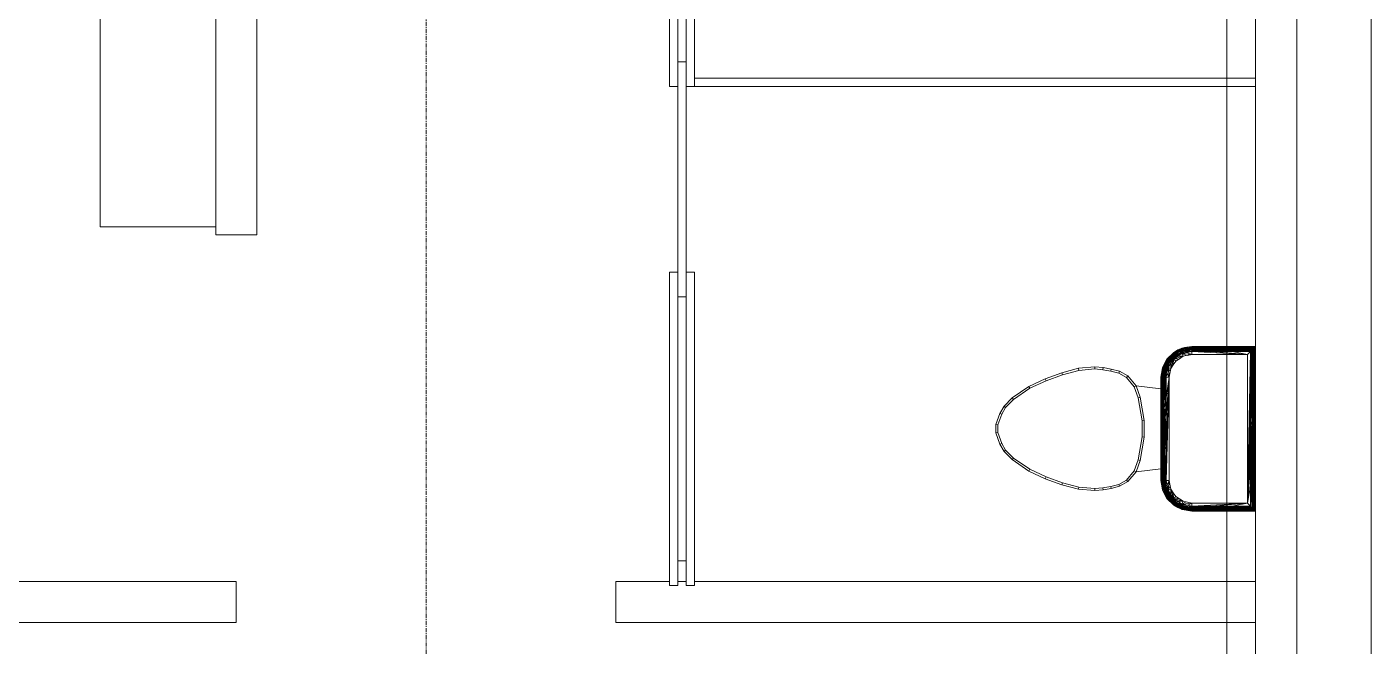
# Model space of a CAD drawing. Header units: inches. Extents: x 21753 to 28474, y -23238 to -20311.
# Drawn here: x 25353.5 to 25516.4, y -22699.1 to -22624.1 of the extents above; entities that cross this region are included whole.
import ezdxf

# ---------------------------------------------------------------- set-up
doc = ezdxf.new("R2010")
doc.units = ezdxf.units.IN
doc.header["$MEASUREMENT"] = 0
doc.linetypes.add('Grid Line 1_2_', pattern=[0.875, 0.5, -0.125, 0.125, -0.125])
for name, color, linetype, lineweight in [('A-DOOR', 31, 'Continuous', 9), ('A-GENM', 13, 'Continuous', 9), ('A-WALL', 113, 'Continuous', 9), ('G-ANNO-SYMB', 111, 'Continuous', 9), ('I-FURN', 30, 'Continuous', 9), ('S-GRID', 1, 'Continuous', 9)]:
    doc.layers.add(name, color=color, linetype=linetype, lineweight=lineweight)

# ---------------------------------------------------------------- blocks, each defined once
blk = doc.blocks.new('Furniture 3-Fur_Floor Plan0')
at = {"layer": 'I-FURN', "color": 7}
for p, q in [((25376.39, -22530.72), (25362.39, -22530.72)), ((25362.39, -22530.72), (25362.39, -22648.33)), ((25362.39, -22648.33), (25376.39, -22648.33))]:
    blk.add_line(p, q, dxfattribs=at)
blk = doc.blocks.new('Toilet-Domestic_Floor Plan4')
at = {"layer": 'A-GENM'}
for p, q in [((20.74, 17.44), (21.56, 18.26)), ((20.82, 17.37), (21.56, 18.26)), ((21.62, 18.17), (20.82, 17.37)), ((20.99, 17.43), (21.54, 18)), ((21.22, 17.78), (21.75, 18.22)), ((21.22, 17.78), (21.62, 18.17)), ((21.22, 17.78), (21.54, 18)), ((21.42, 17.97), (21.27, 17.81)), ((22.07, 18.32), (21.3, 17.69)), ((21.3, 17.69), (22.05, 18.21)), ((21.54, 18), (21.3, 17.69)), ((21.41, 17.57), (21.88, 17.97)), ((21.42, 17.97), (21.73, 18.2)), ((21.57, 18.02), (21.42, 17.97)), ((21.48, 17.75), (22.06, 18.21)), ((21.48, 17.75), (21.88, 17.97)), ((22.16, 18.43), (21.54, 18)), ((22.07, 18.32), (21.54, 18)), ((21.75, 18.22), (21.54, 18)), ((22.6, 18.79), (21.56, 18.26)), ((21.56, 18.26), (22.07, 18.56)), ((21.62, 18.17), (21.56, 18.26)), ((21.58, 18.12), (21.7, 18.21)), ((22.6, 18.79), (21.62, 18.17)), ((22.63, 18.69), (21.62, 18.17)), ((22.33, 18.55), (21.62, 18.17)), ((21.72, 18.21), (21.62, 18.17)), ((21.72, 17.73), (22.32, 18.13)), ((21.72, 17.73), (21.88, 17.97)), ((21.75, 18.22), (22.33, 18.55)), ((21.75, 18.22), (22.16, 18.43)), ((22.78, 18.43), (21.88, 17.97)), ((21.88, 17.97), (22.11, 18.26)), ((21.88, 17.97), (22.32, 18.13)), ((22.05, 17.79), (22.32, 18.13)), ((22.05, 17.79), (22.56, 18.13)), ((22.6, 18.79), (22.07, 18.56)), ((22.89, 18.65), (22.07, 18.32)), ((22.16, 18.43), (22.07, 18.32)), ((22.07, 18.32), (22.11, 18.26)), ((22.89, 18.65), (22.11, 18.26)), ((23.02, 18.59), (22.11, 18.26)), ((22.78, 18.43), (22.11, 18.26)), ((22.16, 18.43), (22.92, 18.72)), ((22.89, 18.65), (22.16, 18.43)), ((22.16, 18.43), (22.33, 18.55)), ((22.78, 18.43), (22.32, 18.13)), ((22.32, 18.13), (23.01, 18.38)), ((22.32, 18.13), (22.56, 18.13)), ((22.95, 18.76), (22.33, 18.55)), ((22.92, 18.72), (22.33, 18.55)), ((22.63, 18.69), (22.33, 18.55)), ((22.8, 18.71), (22.44, 18.59)), ((22.56, 18.13), (23.01, 18.38)), ((23.15, 18.25), (22.56, 18.13)), ((22.7, 17.79), (22.56, 18.13)), ((23.75, 18), (22.56, 18.13)), ((23.08, 17.87), (22.56, 18.13)), ((22.6, 18.79), (23.75, 18.98)), ((23.75, 18.96), (22.6, 18.79)), ((22.6, 18.79), (22.87, 18.84)), ((23.26, 18.79), (22.6, 18.79)), ((22.63, 18.69), (22.6, 18.79)), ((23.26, 18.79), (22.63, 18.69)), ((22.95, 18.76), (22.63, 18.69)), ((23.75, 18.6), (22.78, 18.43)), ((23.02, 18.59), (22.78, 18.43)), ((23.75, 18.5), (22.78, 18.43)), ((22.78, 18.43), (23.01, 18.38)), ((23.75, 18.96), (22.87, 18.84)), ((23.75, 18.78), (22.89, 18.65)), ((22.89, 18.65), (22.92, 18.72)), ((22.89, 18.65), (23.75, 18.69)), ((22.89, 18.65), (23.02, 18.59)), ((23.75, 18.82), (22.92, 18.72)), ((23.75, 18.78), (22.92, 18.72)), ((22.92, 18.72), (22.95, 18.76)), ((23.75, 18.82), (22.95, 18.76)), ((22.95, 18.76), (23.26, 18.79)), ((23.18, 18.74), (23, 18.75)), ((23.75, 18.5), (23.01, 18.38)), ((23.75, 18.45), (23.01, 18.38)), ((23.15, 18.25), (23.01, 18.38)), ((23.75, 18.37), (23.01, 18.38)), ((23.75, 18.69), (23.02, 18.59)), ((23.75, 18.6), (23.02, 18.59)), ((23.75, 18), (23.08, 17.87)), ((23.08, 17.87), (23.75, 18)), ((23.15, 18.25), (23.75, 18.37)), ((23.15, 18.25), (23.75, 18)), ((23.17, 18.77), (23.75, 18.83)), ((23.22, 17.89), (23.75, 18)), ((23.26, 18.79), (23.75, 18.98)), ((23.75, 18.86), (23.26, 18.79)), ((23.75, 18.84), (23.26, 18.79)), ((23.75, 18.82), (23.26, 18.79)), ((25.48, 18.98), (23.75, 18.98)), ((25.48, 18.98), (23.75, 18.86)), ((23.75, 18.86), (23.75, 18.98)), ((23.75, 18.84), (26.47, 18.86)), ((23.75, 18.84), (23.75, 18.86)), ((26.47, 18.86), (23.75, 18.86)), ((23.75, 18.82), (23.75, 18.84)), ((23.75, 18.84), (27.76, 18.83)), ((23.75, 18.78), (27.76, 18.83)), ((23.75, 18.82), (27.76, 18.83)), ((23.75, 18.78), (23.75, 18.82)), ((27.43, 18.7), (23.75, 18.78)), ((23.75, 18.78), (28.27, 18.78)), ((23.75, 18.78), (23.75, 18.69)), ((27.43, 18.7), (23.75, 18.6)), ((27.43, 18.7), (23.75, 18.69)), ((23.75, 18.6), (23.75, 18.69)), ((23.75, 18.6), (27.8, 18.61)), ((23.75, 18.5), (23.75, 18.6)), ((23.75, 18.6), (27.35, 18.49)), ((23.75, 18.45), (23.75, 18.5)), ((23.75, 18.5), (27.35, 18.49)), ((23.75, 18.45), (27.35, 18.49)), ((26.2, 18.37), (23.75, 18.45)), ((23.75, 18.37), (23.75, 18.45)), ((26.2, 18.37), (23.75, 18.37)), ((23.75, 18.37), (23.75, 18)), ((23.75, 18.37), (30.5, 18)), ((23.75, 18), (30.5, 18)), ((30.5, 18), (23.75, 18)), ((25.48, 18.98), (27.61, 18.98)), ((25.48, 18.98), (26.47, 18.86)), ((26.2, 18.37), (27.35, 18.49)), ((28.65, 18.37), (26.2, 18.37)), ((26.2, 18.37), (30.5, 18)), ((26.47, 18.86), (27.61, 18.98)), ((27.76, 18.83), (26.47, 18.86)), ((28.92, 18.86), (26.47, 18.86)), ((27.35, 18.49), (27.8, 18.61)), ((31.1, 18.6), (27.35, 18.49)), ((28.65, 18.37), (27.35, 18.49)), ((30.95, 18.45), (27.35, 18.49)), ((27.35, 18.49), (30.98, 18.49)), ((27.43, 18.7), (28.27, 18.78)), ((31.2, 18.69), (27.43, 18.7)), ((27.43, 18.7), (27.8, 18.61)), ((29.75, 18.98), (27.61, 18.98)), ((28.92, 18.86), (27.61, 18.98)), ((27.76, 18.83), (28.92, 18.86)), ((31.32, 18.82), (27.76, 18.83)), ((27.76, 18.83), (31.28, 18.78)), ((27.76, 18.83), (28.27, 18.78)), ((31.2, 18.69), (27.8, 18.61)), ((31.1, 18.6), (27.8, 18.61)), ((31.2, 18.69), (28.27, 18.78)), ((31.28, 18.78), (28.27, 18.78)), ((28.65, 18.37), (30.95, 18.45)), ((28.65, 18.37), (30.5, 18)), ((28.65, 18.37), (30.87, 18.37)), ((29.75, 18.98), (28.92, 18.86)), ((31.32, 18.82), (28.92, 18.86)), ((31.37, 18.86), (28.92, 18.86)), ((28.92, 18.86), (31.34, 18.84)), ((29.75, 18.98), (31.48, 18.98)), ((31.37, 18.86), (29.75, 18.98)), ((30.5, 0), (30.87, 18.37)), ((30.5, 18), (30.87, 18.37)), ((30.5, 0), (30.5, 18)), ((30.5, 18), (30.5, 0)), ((30.95, 18.45), (30.87, 18.37)), ((30.95, 15.73), (30.87, 18.37)), ((30.87, 13.9), (30.87, 18.37)), ((30.95, 18.45), (30.98, 18.49)), ((30.95, 15.73), (30.98, 18.49)), ((30.95, 18.45), (30.95, 15.73)), ((31.1, 18.6), (30.98, 18.49)), ((31.05, 16.11), (30.98, 18.49)), ((31.1, 18.6), (31.05, 16.11)), ((31.2, 18.69), (31.1, 18.6)), ((31.1, 18.6), (31.15, 15.56)), ((31.13, 18.84), (31.33, 18.83)), ((31.2, 18.69), (31.15, 15.56)), ((31.2, 18.69), (31.28, 18.78)), ((31.2, 18.69), (31.23, 14.35)), ((31.28, 18.78), (31.23, 14.35)), ((31.32, 18.82), (31.28, 18.78)), ((31.28, 18.78), (31.29, 14.13)), ((31.28, 18.78), (31.34, 15.19)), ((31.32, 18.82), (31.34, 18.84)), ((31.32, 18.82), (31.34, 15.19)), ((31.37, 18.86), (31.34, 18.84)), ((31.37, 16.42), (31.34, 18.84)), ((31.34, 15.19), (31.34, 18.84)), ((31.37, 18.86), (31.48, 18.98)), ((31.37, 18.86), (31.37, 16.42)), ((31.37, 18.86), (31.48, 17.25)), ((10.01, 16.33), (8, 15.79)), ((10.01, 16.33), (12, 16.5)), ((10.05, 16.08), (10.01, 16.33)), ((12, 16.25), (12, 16.5)), ((13, 16.41), (12, 16.5)), ((12.96, 16.16), (13, 16.41)), ((13, 16.41), (14, 16.24)), ((20.02, 15.25), (20.21, 16.4)), ((20.21, 16.4), (20.04, 15.25)), ((20.21, 16.4), (20.16, 16.13)), ((20.74, 17.44), (20.21, 16.4)), ((20.44, 16.93), (20.21, 16.4)), ((20.21, 15.74), (20.21, 16.4)), ((20.31, 16.37), (20.21, 16.4)), ((20.21, 15.74), (20.31, 16.37)), ((20.24, 16.05), (20.45, 16.67)), ((20.24, 16.05), (20.31, 16.37)), ((20.28, 16.08), (20.58, 16.84)), ((20.28, 16.08), (20.45, 16.67)), ((20.41, 16.56), (20.28, 16.19)), ((20.31, 16.37), (20.74, 17.44)), ((20.31, 16.37), (20.82, 17.37)), ((20.31, 16.37), (20.45, 16.67)), ((20.72, 16.93), (20.36, 16.11)), ((20.36, 16.11), (20.58, 16.84)), ((20.72, 16.93), (20.41, 15.98)), ((20.41, 15.98), (20.64, 16.62)), ((20.74, 17.44), (20.44, 16.93)), ((20.45, 16.67), (20.82, 17.37)), ((20.45, 16.67), (20.77, 17.25)), ((20.45, 16.67), (20.58, 16.84)), ((20.99, 17.43), (20.58, 16.84)), ((20.77, 17.25), (20.58, 16.84)), ((20.58, 16.24), (21.05, 17.09)), ((20.72, 16.93), (20.58, 16.84)), ((20.58, 16.24), (20.64, 16.62)), ((20.99, 17.21), (20.64, 16.62)), ((20.64, 16.62), (21.05, 17.09)), ((20.72, 16.93), (20.64, 16.62)), ((20.67, 16.18), (21.05, 17.09)), ((20.87, 16.44), (20.67, 16.18)), ((20.72, 16.93), (21.3, 17.69)), ((20.99, 17.43), (20.72, 16.93)), ((20.99, 17.21), (20.72, 16.93)), ((20.87, 16.44), (20.73, 15.74)), ((20.82, 17.37), (20.74, 17.44)), ((20.75, 17.22), (20.92, 17.46)), ((21.22, 17.78), (20.77, 17.25)), ((20.99, 17.43), (20.77, 17.25)), ((20.77, 17.25), (20.82, 17.37)), ((20.78, 17.29), (20.88, 17.42)), ((21.22, 17.78), (20.82, 17.37)), ((20.87, 16.44), (21.05, 17.09)), ((20.87, 16.44), (21.21, 16.95)), ((21, 15.25), (20.87, 16.44)), ((20.87, 16.44), (21.21, 16.3)), ((20.87, 16.44), (21.13, 15.92)), ((21.19, 17.73), (20.92, 17.46)), ((21.05, 17.53), (20.92, 17.46)), ((21.22, 17.78), (20.99, 17.43)), ((20.99, 17.21), (21.48, 17.75)), ((20.99, 17.21), (21.3, 17.69)), ((20.99, 17.43), (21.3, 17.69)), ((20.99, 17.21), (21.41, 17.57)), ((20.99, 17.21), (21.05, 17.09)), ((21.72, 17.73), (21.05, 17.09)), ((21.41, 17.57), (21.05, 17.09)), ((21.54, 17.45), (21.05, 17.09)), ((21.21, 16.95), (21.05, 17.09)), ((21.21, 16.3), (21.13, 15.92)), ((21.13, 15.92), (21.21, 16.3)), ((21.13, 15.92), (21.21, 16.3)), ((21.21, 16.3), (21.54, 17.45)), ((21.54, 17.45), (21.21, 16.95)), ((21.21, 16.3), (21.21, 16.95)), ((21.21, 16.3), (21.51, 16.75)), ((21.21, 16.3), (21.51, 16.75)), ((21.3, 17.69), (21.48, 17.75)), ((21.48, 17.75), (21.41, 17.57)), ((21.41, 17.57), (21.72, 17.73)), ((21.54, 17.45), (21.51, 16.75)), ((21.81, 17.19), (21.51, 16.75)), ((21.81, 17.19), (21.51, 16.75)), ((21.54, 17.45), (22.7, 17.79)), ((21.54, 17.45), (22.05, 17.79)), ((21.54, 17.45), (21.72, 17.73)), ((21.54, 17.45), (22.25, 17.49)), ((21.81, 17.19), (21.54, 17.45)), ((22.05, 17.79), (21.72, 17.73)), ((21.81, 17.19), (22.25, 17.49)), ((21.81, 17.19), (22.25, 17.49)), ((22.7, 17.79), (22.05, 17.79)), ((22.25, 17.49), (22.7, 17.79)), ((22.7, 17.79), (22.25, 17.49)), ((22.7, 17.79), (23.08, 17.87)), ((22.7, 17.79), (23.08, 17.87)), ((23.08, 17.87), (22.7, 17.79)), ((31.37, 16.42), (31.34, 15.19)), ((31.37, 16.42), (31.48, 17.24)), ((31.37, 16.42), (31.37, 13.96)), ((31.37, 16.42), (31.48, 15.52)), ((6, 15.06), (4, 14.13)), ((4.12, 13.91), (6.1, 14.83)), ((8, 15.79), (6, 15.06)), ((6.1, 14.83), (6, 15.06)), ((8.08, 15.55), (6.1, 14.83)), ((8, 15.79), (8.08, 15.55)), ((10.05, 16.08), (8.08, 15.55)), ((12, 16.25), (10.05, 16.08)), ((12.96, 16.16), (12, 16.25)), ((13.95, 15.99), (12.96, 16.16)), ((13.95, 15.99), (14, 16.24)), ((14.9, 15.73), (13.95, 15.99)), ((14, 16.24), (15, 15.97)), ((15, 15.97), (14.9, 15.73)), ((15.84, 15.21), (14.9, 15.73)), ((15, 15.97), (16, 15.4)), ((16, 15.4), (15.84, 15.21)), ((16.78, 14.08), (15.84, 15.21)), ((17, 14.21), (16, 15.4)), ((20.21, 15.74), (20.02, 15.25)), ((20.02, 15.25), (20.02, 13.52)), ((20.02, 15.25), (20.14, 15.25)), ((20.14, 15.25), (20.02, 13.52)), ((20.16, 16.13), (20.04, 15.25)), ((20.21, 15.74), (20.14, 15.25)), ((20.17, 15.25), (20.14, 15.25)), ((20.17, 15.25), (20.14, 11.45)), ((20.14, 15.25), (20.14, 11.45)), ((20.22, 15.79), (20.17, 15.25)), ((20.21, 15.74), (20.17, 15.25)), ((20.18, 15.25), (20.17, 15.25)), ((20.17, 15.25), (20.18, 11.18)), ((20.28, 16.08), (20.18, 15.25)), ((20.18, 15.25), (20.24, 16.05)), ((20.21, 15.74), (20.18, 15.25)), ((20.21, 15.25), (20.18, 15.25)), ((20.21, 15.25), (20.18, 11.18)), ((20.18, 15.25), (20.18, 11.18)), ((20.21, 15.25), (20.36, 16.11)), ((20.21, 15.25), (20.28, 16.08)), ((20.21, 15.74), (20.24, 16.05)), ((20.21, 15.25), (20.31, 15.25)), ((20.21, 15.25), (20.25, 12.02)), ((20.28, 16.08), (20.24, 16.05)), ((20.31, 15.25), (20.25, 12.02)), ((20.26, 15.85), (20.26, 16.01)), ((20.28, 16.08), (20.36, 16.11)), ((20.31, 15.25), (20.36, 16.11)), ((20.31, 15.25), (20.41, 15.98)), ((20.31, 15.25), (20.4, 15.25)), ((20.31, 15.25), (20.34, 12.13)), ((20.4, 15.25), (20.34, 12.13)), ((20.41, 15.98), (20.36, 16.11)), ((20.58, 16.24), (20.4, 15.25)), ((20.41, 15.98), (20.4, 15.25)), ((20.4, 15.25), (20.5, 11.58)), ((20.4, 15.25), (20.5, 15.25)), ((20.41, 15.98), (20.58, 16.24)), ((20.58, 16.24), (20.5, 15.25)), ((20.67, 16.18), (20.5, 15.25)), ((20.73, 15.74), (20.5, 15.25)), ((20.5, 15.25), (20.58, 15.34)), ((20.55, 15.25), (20.5, 11.58)), ((20.55, 15.25), (20.5, 15.25)), ((20.5, 11.58), (20.5, 15.25)), ((20.55, 15.25), (20.73, 15.74)), ((20.63, 15.25), (20.55, 15.25)), ((20.55, 15.25), (20.63, 12.8)), ((20.58, 16.24), (20.67, 16.18)), ((20.63, 15.25), (20.73, 15.74)), ((20.63, 10.35), (21, 15.25)), ((21, 15.25), (20.63, 15.25)), ((21, 15.25), (20.63, 6.55)), ((21, 15.25), (20.63, 12.8)), ((21, 15.25), (20.63, 2.75)), ((20.63, 15.25), (20.63, 12.8)), ((20.73, 15.74), (20.67, 16.18)), ((21, 15.25), (20.73, 15.74)), ((21, 15.25), (21.13, 15.92)), ((21, 15.25), (21.13, 15.92)), ((21, 15.25), (21.11, 15.78)), ((21, 2.75), (21, 15.25)), ((21, 2.75), (21, 15.25)), ((30.95, 15.73), (30.87, 13.9)), ((30.95, 15.73), (31.05, 16.11)), ((30.95, 12.78), (30.95, 15.73)), ((30.95, 15.73), (31.04, 12.94)), ((31.04, 12.94), (31.05, 16.11)), ((31.04, 12.94), (31.15, 15.56)), ((31.15, 15.56), (31.05, 16.11)), ((31.16, 12.27), (31.15, 15.56)), ((31.15, 15.56), (31.23, 14.35)), ((31.29, 14.13), (31.34, 15.19)), ((31.34, 15.19), (31.32, 11.65)), ((31.34, 15.19), (31.37, 13.96)), ((31.34, 15.19), (31.35, 12.74)), ((31.37, 13.96), (31.48, 15.51)), ((4, 14.13), (2, 12.74)), ((2.16, 12.55), (4.12, 13.91)), ((4.12, 13.91), (4, 14.13)), ((16.78, 14.08), (17, 14.21)), ((17.26, 12.77), (16.78, 14.08)), ((20.02, 13.86), (17, 14.21)), ((17, 14.21), (17.5, 12.84)), ((20.02, 12.13), (20.02, 13.52)), ((20.14, 11.45), (20.02, 13.52)), ((30.5, 0), (30.87, 13.9)), ((30.87, 11.67), (30.87, 13.9)), ((30.95, 12.78), (30.87, 13.9)), ((31.16, 12.27), (31.23, 14.35)), ((31.29, 14.13), (31.23, 14.35)), ((31.26, 11.64), (31.23, 14.35)), ((31.29, 14.13), (31.26, 11.64)), ((31.29, 14.13), (31.32, 11.65)), ((31.37, 13.96), (31.35, 12.74)), ((31.37, 11.52), (31.37, 13.96)), ((31.37, 13.96), (31.48, 12.05)), ((31.37, 13.96), (31.48, 13.78)), ((1, 11.74), (0.5, 10.87)), ((1.2, 11.59), (0.73, 10.77)), ((1, 11.74), (2, 12.74)), ((1, 11.74), (1.2, 11.59)), ((1.2, 11.59), (2.16, 12.55)), ((2.16, 12.55), (2, 12.74)), ((17.5, 12.84), (17.26, 12.77)), ((17.75, 9.98), (17.26, 12.77)), ((18, 10), (17.5, 12.84)), ((20.02, 12.13), (20.02, 10.56)), ((20.14, 11.45), (20.02, 12.13)), ((20.14, 11.45), (20.02, 10.56)), ((20.14, 11.45), (20.02, 9)), ((20.18, 11.18), (20.14, 11.45)), ((20.15, 9.11), (20.14, 11.45)), ((20.14, 11.45), (20.14, 7.65)), ((20.25, 12.02), (20.18, 11.18)), ((20.25, 12.02), (20.22, 8.74)), ((20.25, 12.02), (20.34, 12.13)), ((20.25, 12.02), (20.29, 9)), ((20.29, 9), (20.34, 12.13)), ((20.5, 11.58), (20.34, 12.13)), ((20.34, 12.13), (20.39, 9.25)), ((20.5, 11.58), (20.39, 9.25)), ((20.5, 11.58), (20.63, 12.8)), ((20.63, 10.35), (20.5, 11.58)), ((20.5, 11.58), (20.54, 8.89)), ((20.63, 10.35), (20.63, 12.8)), ((30.87, 11.67), (30.5, 0)), ((30.87, 11.67), (30.95, 12.78)), ((30.95, 12.78), (30.87, 9.43)), ((30.87, 11.67), (30.87, 9.43)), ((30.95, 12.78), (31.04, 12.94)), ((31.03, 9.93), (30.95, 12.78)), ((31.03, 9.93), (31.04, 12.94)), ((31.12, 9.12), (31.04, 12.94)), ((31.16, 12.27), (31.04, 12.94)), ((31.12, 9.12), (31.16, 12.27)), ((31.21, 9.44), (31.16, 12.27)), ((31.26, 11.64), (31.16, 12.27)), ((31.21, 9.44), (31.26, 11.64)), ((31.26, 11.64), (31.32, 11.65)), ((31.29, 8.96), (31.26, 11.64)), ((31.29, 8.96), (31.32, 11.65)), ((31.35, 12.74), (31.32, 11.65)), ((31.34, 8.86), (31.32, 11.65)), ((31.34, 8.86), (31.35, 12.74)), ((31.34, 8.86), (31.37, 11.52)), ((31.37, 11.52), (31.35, 12.74)), ((31.37, 11.52), (31.48, 12.05)), ((31.37, 11.52), (31.37, 9.07)), ((31.37, 11.52), (31.48, 10.53)), ((0.5, 10.87), (0, 9.5)), ((0.73, 10.77), (0.25, 9.46)), ((0.5, 10.87), (0.73, 10.77)), ((18, 10), (17.75, 9.98)), ((17.75, 8.02), (17.75, 9.98)), ((18, 9.9), (18, 10)), ((18, 10), (18, 8)), ((20.02, 10.56), (20.02, 9)), ((20.18, 11.18), (20.15, 9.11)), ((20.18, 11.18), (20.22, 8.74)), ((20.63, 10.35), (20.54, 8.89)), ((20.63, 10.35), (20.63, 6.55)), ((31.03, 9.93), (30.87, 9.43)), ((31.03, 9.93), (30.96, 7.82)), ((31.03, 9.93), (31.12, 9.12)), ((31.03, 9.93), (31.05, 6.98)), ((31.37, 9.07), (31.48, 10.52)), ((0, 9.5), (0.25, 9.46)), ((0, 8.5), (0, 9.5)), ((0.25, 8.54), (0, 8.5)), ((0.5, 7.13), (0, 8.5)), ((0.25, 9.46), (0.25, 8.54)), ((0.73, 7.23), (0.25, 8.54)), ((20.02, 7.61), (20.02, 9)), ((20.14, 7.65), (20.02, 9)), ((20.15, 9.11), (20.14, 7.65)), ((20.17, 6.42), (20.15, 9.11)), ((20.15, 9.11), (20.22, 8.74)), ((20.17, 6.42), (20.22, 8.74)), ((20.22, 8.74), (20.2, 5.2)), ((20.29, 9), (20.22, 8.74)), ((20.25, 5.87), (20.22, 8.74)), ((20.29, 9), (20.25, 5.87)), ((20.29, 9), (20.39, 9.25)), ((20.35, 5.98), (20.29, 9)), ((20.35, 5.98), (20.39, 9.25)), ((20.47, 6.82), (20.39, 9.25)), ((20.54, 8.89), (20.39, 9.25)), ((20.47, 6.82), (20.54, 8.89)), ((20.63, 6.55), (20.54, 8.89)), ((30.5, 0), (30.87, 9.43)), ((30.87, 9.43), (30.96, 7.82)), ((30.87, 9.43), (30.87, 6.98)), ((31.12, 9.12), (31.05, 6.98)), ((31.12, 9.12), (31.21, 9.44)), ((31.12, 9.12), (31.18, 6.79)), ((31.21, 9.44), (31.18, 6.79)), ((31.25, 6.1), (31.21, 9.44)), ((31.29, 8.96), (31.21, 9.44)), ((31.25, 6.1), (31.29, 8.96)), ((31.32, 6.17), (31.29, 8.96)), ((31.29, 8.96), (31.34, 8.86)), ((31.32, 6.17), (31.34, 8.86)), ((31.34, 8.86), (31.37, 9.07)), ((31.34, 8.86), (31.35, 6.57)), ((31.37, 9.07), (31.35, 6.57)), ((31.37, 9.07), (31.48, 9)), ((31.37, 9.07), (31.37, 6.58)), ((31.48, 8.99), (31.37, 6.58)), ((0.5, 7.13), (0.73, 7.23)), ((1, 6.26), (0.5, 7.13)), ((1.2, 6.41), (0.73, 7.23)), ((17.26, 5.23), (17.75, 8.02)), ((17.5, 5.16), (18, 8)), ((18, 8), (17.75, 8.02)), ((20.14, 7.65), (20.02, 7.61)), ((20.14, 7.65), (20.02, 6.21)), ((20.02, 7.61), (20.02, 6.21)), ((20.14, 5.2), (20.14, 7.65)), ((20.17, 6.42), (20.14, 7.65)), ((20.47, 6.82), (20.35, 5.98)), ((20.47, 6.82), (20.4, 2.75)), ((20.47, 6.82), (20.63, 6.55)), ((20.47, 6.82), (20.55, 2.75)), ((20.47, 6.82), (20.5, 2.75)), ((20.63, 6.55), (20.55, 2.75)), ((20.63, 6.55), (20.63, 2.75)), ((30.5, 0), (30.87, 6.98)), ((30.87, 4.53), (30.96, 7.82)), ((30.96, 7.82), (30.87, 6.98)), ((30.87, 4.53), (30.87, 6.98)), ((31, 3.31), (30.96, 7.82)), ((30.96, 7.82), (31.05, 6.98)), ((31, 3.31), (31.05, 6.98)), ((31.18, 6.79), (31.05, 6.98)), ((31.1, 4.28), (31.05, 6.98)), ((31.18, 6.79), (31.1, 4.28)), ((31.25, 6.1), (31.18, 6.79)), ((31.18, 6.79), (31.2, 3.97)), ((31.32, 6.17), (31.35, 6.57)), ((31.34, 2.84), (31.35, 6.57)), ((31.35, 6.57), (31.37, 6.58)), ((31.35, 6.57), (31.37, 4.1)), ((31.37, 4.1), (31.37, 6.58)), ((31.37, 6.58), (31.48, 6.51)), ((1.2, 6.41), (1, 6.26)), ((1, 6.26), (2, 5.26)), ((2.16, 5.45), (1.2, 6.41)), ((2.16, 5.45), (2, 5.26)), ((4, 3.87), (2, 5.26)), ((4.12, 4.09), (2.16, 5.45)), ((16.78, 3.92), (17.26, 5.23)), ((17.5, 5.16), (17, 3.79)), ((17.5, 5.16), (17.26, 5.23)), ((20.02, 6.21), (20.02, 4.48)), ((20.14, 5.2), (20.02, 6.21)), ((20.14, 5.2), (20.02, 4.48)), ((20.14, 5.2), (20.17, 6.42)), ((20.14, 5.2), (20.17, 2.75)), ((20.14, 5.2), (20.14, 2.75)), ((20.17, 6.42), (20.2, 5.2)), ((20.17, 6.42), (20.17, 2.75)), ((20.2, 5.2), (20.17, 2.75)), ((20.2, 5.2), (20.18, 2.75)), ((20.25, 5.87), (20.2, 5.2)), ((20.2, 5.2), (20.21, 2.75)), ((20.25, 5.87), (20.21, 2.75)), ((20.35, 5.98), (20.25, 5.87)), ((20.25, 5.87), (20.31, 2.75)), ((20.35, 5.98), (20.31, 2.75)), ((20.35, 5.98), (20.4, 2.75)), ((31.25, 6.1), (31.2, 3.97)), ((31.25, 6.1), (31.32, 6.17)), ((31.25, 6.1), (31.28, 3.22)), ((31.32, 6.17), (31.28, 3.22)), ((31.32, 6.17), (31.34, 2.84)), ((31.37, 4.1), (31.48, 6.5)), ((4.12, 4.09), (4, 3.87)), ((4, 3.87), (6, 2.94)), ((6.1, 3.17), (4.12, 4.09)), ((15.84, 2.79), (16.78, 3.92)), ((16, 2.6), (17, 3.79)), ((17, 3.79), (16.78, 3.92)), ((20.02, 4.14), (17, 3.79)), ((20.02, 4.48), (20.02, 2.75)), ((20.14, 2.75), (20.02, 4.48)), ((30.5, 0), (30.87, 4.53)), ((30.87, 4.53), (30.87, 2.08)), ((30.87, 4.53), (31, 3.31)), ((30.87, 2.08), (31, 3.31)), ((31, 3.31), (30.95, -0.45)), ((31, 3.31), (31.1, 4.28)), ((31, 3.31), (31.1, -0.6)), ((31, 3.31), (31.15, 1.85)), ((31.1, 4.28), (31.2, 3.97)), ((31.1, 4.28), (31.15, 1.85)), ((31.2, 3.97), (31.15, 1.85)), ((31.2, -0.7), (31.2, 3.97)), ((31.28, 3.22), (31.2, 3.97)), ((31.34, 2.84), (31.37, 4.1)), ((31.48, 2.49), (31.37, 4.1)), ((31.37, 4.1), (31.37, 1.58)), ((31.37, 4.1), (31.48, 4.01)), ((6.1, 3.17), (6, 2.94)), ((6, 2.94), (8, 2.21)), ((8.08, 2.45), (6.1, 3.17)), ((8.08, 2.45), (8, 2.21)), ((10.01, 1.67), (8, 2.21)), ((10.05, 1.92), (8.08, 2.45)), ((10.01, 1.67), (10.05, 1.92)), ((10.01, 1.67), (12, 1.5)), ((12, 1.75), (10.05, 1.92)), ((12, 1.75), (12.96, 1.83)), ((12, 1.5), (12, 1.75)), ((12.96, 1.83), (13.95, 2.01)), ((12.96, 1.83), (13, 1.59)), ((13, 1.59), (14, 1.76)), ((13.95, 2.01), (14.9, 2.26)), ((13.95, 2.01), (14, 1.76)), ((15, 2.03), (14, 1.76)), ((14.9, 2.26), (15.84, 2.79)), ((14.9, 2.26), (15, 2.03)), ((15, 2.03), (16, 2.6)), ((16, 2.6), (15.84, 2.79)), ((20.02, 2.75), (20.21, 1.6)), ((20.14, 2.75), (20.02, 2.75)), ((20.21, 2.26), (20.02, 2.75)), ((20.04, 2.75), (20.21, 1.6)), ((20.04, 2.75), (20.16, 1.87)), ((20.17, 2.75), (20.14, 2.75)), ((20.14, 2.75), (20.21, 2.26)), ((20.21, 1.6), (20.16, 1.87)), ((20.17, 2.75), (20.18, 2.75)), ((20.17, 2.75), (20.21, 2.26)), ((20.17, 2.75), (20.23, 2.16)), ((20.18, 2.75), (20.28, 1.92)), ((20.18, 2.75), (20.21, 2.75)), ((20.18, 2.75), (20.24, 1.95)), ((20.18, 2.75), (20.21, 2.26)), ((20.31, 2.75), (20.21, 2.75)), ((20.36, 1.89), (20.21, 2.75)), ((20.28, 1.92), (20.21, 2.75)), ((20.24, 1.95), (20.21, 2.26)), ((20.31, 1.63), (20.21, 2.26)), ((20.21, 2.26), (20.21, 1.6)), ((20.31, 1.63), (20.21, 1.6)), ((20.24, 1.95), (20.31, 1.63)), ((20.28, 1.92), (20.24, 1.95)), ((20.45, 1.33), (20.24, 1.95)), ((20.26, 2.15), (20.26, 1.99)), ((20.36, 1.89), (20.28, 1.92)), ((20.28, 1.92), (20.45, 1.33)), ((20.28, 1.92), (20.58, 1.16)), ((20.41, 1.44), (20.28, 1.81)), ((20.4, 2.75), (20.31, 2.75)), ((20.31, 2.75), (20.36, 1.89)), ((20.31, 2.75), (20.41, 2.02)), ((20.45, 1.33), (20.31, 1.63)), ((20.31, 1.63), (20.82, 0.62)), ((20.31, 1.63), (20.45, 1.29)), ((20.36, 1.89), (20.41, 2.02)), ((20.36, 1.89), (20.68, 1.07)), ((20.36, 1.89), (20.58, 1.16)), ((20.36, 1.89), (20.75, 1.11)), ((20.4, 2.75), (20.41, 2.02)), ((20.4, 2.75), (20.57, 1.78)), ((20.4, 2.75), (20.5, 2.75)), ((20.41, 2.02), (20.75, 1.11)), ((20.41, 2.02), (20.57, 1.78)), ((20.55, 2.75), (20.5, 2.75)), ((20.57, 1.78), (20.5, 2.75)), ((20.5, 2.75), (20.61, 2.01)), ((20.55, 2.75), (20.63, 2.75)), ((20.55, 2.75), (20.61, 2.01)), ((20.57, 1.78), (20.61, 2.01)), ((21.03, 0.89), (20.57, 1.78)), ((20.87, 1.32), (20.57, 1.78)), ((20.75, 1.11), (20.57, 1.78)), ((20.63, 2.75), (20.61, 2.01)), ((20.75, 2.15), (20.61, 2.01)), ((20.87, 1.32), (20.61, 2.01)), ((20.87, 1.56), (20.61, 2.01)), ((21, 2.75), (20.63, 2.75)), ((20.75, 2.15), (20.63, 2.75)), ((21, 2.75), (20.75, 2.15)), ((20.75, 2.15), (20.87, 1.56)), ((21, 2.75), (20.87, 1.56)), ((21.13, 2.08), (20.87, 1.56)), ((21.21, 1.7), (20.87, 1.56)), ((21, 2.75), (21.11, 2.22)), ((21, 2.75), (21.13, 2.08)), ((21, 2.75), (21.13, 2.08)), ((21.21, 1.7), (21.13, 2.08)), ((21.21, 1.7), (21.13, 2.08)), ((21.13, 2.08), (21.21, 1.7)), ((21.21, 1.7), (21.51, 1.25)), ((21.54, 0.55), (21.21, 1.7)), ((21.21, 1.7), (21.21, 1.05)), ((21.21, 1.7), (21.51, 1.25)), ((30.5, 0), (30.87, 2.08)), ((30.87, 2.08), (30.87, -0.37)), ((30.87, 2.08), (30.95, -0.45)), ((31.1, -0.6), (31.15, 1.85)), ((31.2, -0.7), (31.15, 1.85)), ((31.2, -0.7), (31.28, 3.22)), ((31.28, -0.78), (31.28, 3.22)), ((31.34, 2.84), (31.28, 3.22)), ((31.28, -0.78), (31.34, 2.84)), ((31.34, 2.84), (31.32, -0.83)), ((31.34, -0.84), (31.34, 2.84)), ((31.34, 2.84), (31.37, 1.58)), ((31.48, 2.48), (31.37, 1.58)), ((13, 1.59), (12, 1.5)), ((20.44, 1.07), (20.21, 1.6)), ((20.21, 1.6), (20.74, 0.56)), ((20.44, 1.07), (20.74, 0.56)), ((20.45, 1.33), (20.82, 0.62)), ((20.45, 1.33), (20.58, 1.16)), ((20.45, 1.33), (20.45, 1.33)), ((20.46, 1.27), (20.74, 0.56)), ((20.48, 1.27), (20.77, 0.75)), ((21, 0.54), (20.58, 1.16)), ((20.68, 1.07), (20.58, 1.16)), ((20.58, 1.16), (20.77, 0.75)), ((20.68, 1.07), (20.75, 1.11)), ((21, 0.54), (20.68, 1.07)), ((20.68, 1.07), (21.3, 0.3)), ((20.82, 0.62), (20.74, 0.56)), ((21.56, -0.26), (20.74, 0.56)), ((21.03, 0.89), (20.75, 1.11)), ((21.25, 0.48), (20.75, 1.11)), ((20.75, 1.11), (21.3, 0.3)), ((21, 0.54), (20.77, 0.75)), ((21.22, 0.22), (20.77, 0.75)), ((20.77, 0.75), (20.82, 0.62)), ((20.78, 0.71), (20.88, 0.57)), ((20.8, 0.72), (21.04, 0.42)), ((21.62, -0.18), (20.82, 0.62)), ((21.22, 0.22), (20.82, 0.62)), ((20.82, 0.62), (21.56, -0.26)), ((20.87, 1.32), (20.87, 1.56)), ((21.21, 1.05), (20.87, 1.56)), ((21.27, 0.72), (20.87, 1.32)), ((21.03, 0.89), (20.87, 1.32)), ((20.87, 1.32), (21.21, 1.05)), ((20.98, 0.56), (21.04, 0.42)), ((21, 0.54), (21.22, 0.22)), ((21, 0.54), (21.57, -0.01)), ((21, 0.54), (21.3, 0.3)), ((21.43, 0.41), (21.03, 0.89)), ((21.27, 0.72), (21.03, 0.89)), ((21.03, 0.89), (21.25, 0.48)), ((21.18, 0.28), (21.04, 0.42)), ((21.54, 0.55), (21.21, 1.05)), ((21.27, 0.72), (21.21, 1.05)), ((21.62, -0.18), (21.22, 0.22)), ((21.22, 0.22), (21.75, -0.23)), ((21.22, 0.22), (21.57, -0.01)), ((21.43, 0.41), (21.25, 0.48)), ((21.25, 0.48), (21.79, -0.01)), ((21.25, 0.48), (21.3, 0.3)), ((21.54, 0.55), (21.27, 0.72)), ((21.91, 0.05), (21.27, 0.72)), ((21.43, 0.41), (21.27, 0.72)), ((21.54, -0.08), (21.28, 0.18)), ((22.07, -0.29), (21.3, 0.3)), ((21.79, -0.01), (21.3, 0.3)), ((21.57, -0.01), (21.3, 0.3)), ((21.91, 0.05), (21.43, 0.41)), ((21.43, 0.41), (21.79, -0.01)), ((21.54, -0.08), (21.47, 0.05)), ((21.81, 0.8), (21.51, 1.25)), ((21.54, 0.55), (21.51, 1.25)), ((21.81, 0.81), (21.51, 1.25)), ((21.54, 0.55), (21.81, 0.8)), ((21.54, 0.55), (22.7, 0.21)), ((21.54, 0.55), (22.25, 0.51)), ((21.54, 0.55), (21.91, 0.05)), ((21.54, 0.55), (22.05, 0.21)), ((21.91, 0.05), (21.79, -0.01)), ((21.81, 0.81), (22.25, 0.51)), ((21.81, 0.8), (22.25, 0.51)), ((21.91, 0.05), (22.05, 0.21)), ((22.76, -0.42), (21.91, 0.05)), ((21.91, 0.05), (22.82, -0.33)), ((21.91, 0.05), (22.38, -0.36)), ((21.91, 0.05), (22.56, -0.13)), ((22.7, 0.21), (22.05, 0.21)), ((22.05, 0.21), (22.56, -0.13)), ((22.7, 0.21), (22.25, 0.51)), ((22.7, 0.21), (22.25, 0.51)), ((22.7, 0.21), (22.56, -0.13)), ((23.08, 0.13), (22.56, -0.13)), ((23.75, 0), (22.61, -0.12)), ((23.08, 0.13), (22.7, 0.21)), ((23.08, 0.13), (22.7, 0.21)), ((23.08, 0.13), (22.7, 0.21)), ((23.75, 0), (23.08, 0.13)), ((23.08, 0.13), (23.22, 0.1)), ((23.75, 0), (23.08, 0.13)), ((23.75, 0), (23.22, 0.1)), ((23.75, 0), (23.26, -0.27)), ((30.5, 0), (23.75, 0)), ((30.5, 0), (23.75, -0.37)), ((23.75, 0), (23.75, -0.37)), ((30.5, 0), (26.2, -0.37)), ((30.5, 0), (28.65, -0.37)), ((30.5, 0), (30.87, -0.37)), ((31.34, -0.84), (31.37, 1.58)), ((31.37, 1.58), (31.37, -0.87)), ((31.37, 1.58), (31.48, 0.76)), ((31.37, -0.87), (31.48, 0.75)), ((21.54, -0.08), (21.78, -0.26)), ((21.62, -0.18), (21.56, -0.26)), ((21.56, -0.26), (22.07, -0.56)), ((22.6, -0.79), (21.56, -0.26)), ((21.75, -0.23), (21.57, -0.01)), ((22.07, -0.29), (21.57, -0.01)), ((22.16, -0.43), (21.57, -0.01)), ((21.57, -0.12), (21.72, -0.22)), ((21.62, -0.18), (22.33, -0.55)), ((21.62, -0.18), (22.63, -0.69)), ((21.62, -0.18), (21.75, -0.23)), ((21.62, -0.18), (22.6, -0.79)), ((22.33, -0.55), (21.75, -0.23)), ((21.75, -0.23), (22.16, -0.43)), ((22.07, -0.29), (21.79, -0.01)), ((22.38, -0.36), (21.79, -0.01)), ((22.89, -0.65), (22.07, -0.29)), ((23.01, -0.59), (22.07, -0.29)), ((22.07, -0.29), (22.38, -0.36)), ((22.07, -0.29), (22.16, -0.43)), ((22.6, -0.79), (22.07, -0.56)), ((22.89, -0.65), (22.16, -0.43)), ((22.92, -0.72), (22.16, -0.43)), ((22.33, -0.55), (22.16, -0.43)), ((22.33, -0.55), (22.63, -0.69)), ((22.92, -0.72), (22.33, -0.55)), ((22.33, -0.55), (22.95, -0.76)), ((22.76, -0.42), (22.38, -0.36)), ((23.01, -0.59), (22.38, -0.36)), ((22.8, -0.72), (22.44, -0.59)), ((23.26, -0.27), (22.56, -0.13)), ((22.82, -0.33), (22.56, -0.13)), ((22.6, -0.79), (22.63, -0.69)), ((23.75, -0.98), (22.6, -0.79)), ((22.6, -0.79), (22.87, -0.84)), ((22.6, -0.79), (23.75, -0.96)), ((23.26, -0.79), (22.61, -0.79)), ((22.95, -0.76), (22.63, -0.69)), ((23.26, -0.79), (22.63, -0.69)), ((22.76, -0.42), (22.82, -0.33)), ((22.76, -0.42), (23.75, -0.6)), ((22.76, -0.42), (23.01, -0.59)), ((22.76, -0.42), (23.75, -0.5)), ((23.26, -0.27), (22.82, -0.33)), ((23.75, -0.5), (22.82, -0.33)), ((22.87, -0.84), (23.75, -0.96)), ((22.89, -0.65), (23.01, -0.59)), ((22.89, -0.65), (22.92, -0.72)), ((22.89, -0.65), (23.75, -0.78)), ((22.89, -0.65), (23.75, -0.7)), ((23.75, -0.82), (22.92, -0.72)), ((22.92, -0.72), (22.95, -0.76)), ((22.92, -0.72), (23.75, -0.78)), ((22.95, -0.76), (23.26, -0.79)), ((23.75, -0.82), (22.95, -0.76)), ((23.17, -0.74), (23, -0.75)), ((23.75, -0.6), (23.01, -0.59)), ((23.01, -0.59), (23.75, -0.7)), ((23.17, -0.77), (23.75, -0.83)), ((23.26, -0.27), (23.75, -0.5)), ((23.26, -0.27), (23.75, -0.45)), ((23.26, -0.27), (23.75, -0.37)), ((23.75, -0.82), (23.26, -0.79)), ((23.75, -0.84), (23.26, -0.79)), ((23.26, -0.79), (23.75, -0.98)), ((23.26, -0.79), (23.75, -0.87)), ((23.66, -0.42), (23.75, -0.5)), ((23.75, 0), (30.5, 0)), ((26.2, -0.37), (23.75, -0.45)), ((26.2, -0.37), (23.75, -0.37)), ((23.75, -0.45), (23.75, -0.37)), ((23.75, -0.5), (23.75, -0.45)), ((23.75, -0.45), (27.35, -0.5)), ((23.75, -0.6), (23.75, -0.5)), ((23.75, -0.6), (27.35, -0.5)), ((23.75, -0.5), (27.35, -0.5)), ((23.75, -0.6), (27.05, -0.61)), ((23.75, -0.6), (23.75, -0.7)), ((27.05, -0.61), (23.75, -0.7)), ((23.75, -0.78), (23.75, -0.7)), ((23.75, -0.7), (27.43, -0.71)), ((23.75, -0.7), (26.8, -0.78)), ((23.75, -0.82), (23.75, -0.78)), ((23.75, -0.78), (27.76, -0.83)), ((23.75, -0.78), (26.8, -0.78)), ((23.75, -0.82), (23.75, -0.84)), ((23.75, -0.82), (27.76, -0.83)), ((23.75, -0.84), (27.76, -0.83)), ((23.75, -0.84), (26.47, -0.87)), ((23.75, -0.84), (23.75, -0.87)), ((23.75, -0.98), (23.75, -0.87)), ((26.47, -0.87), (23.75, -0.87)), ((23.75, -0.87), (25.48, -0.98)), ((23.75, -0.98), (25.48, -0.98)), ((26.47, -0.87), (25.48, -0.98)), ((25.48, -0.98), (27.61, -0.98)), ((26.2, -0.37), (27.35, -0.5)), ((26.2, -0.37), (28.65, -0.37)), ((27.76, -0.83), (26.47, -0.87)), ((26.47, -0.87), (28.92, -0.87)), ((26.47, -0.87), (27.61, -0.98)), ((27.43, -0.71), (26.8, -0.78)), ((27.76, -0.83), (26.8, -0.78)), ((26.8, -0.78), (31.28, -0.78)), ((27.05, -0.61), (27.35, -0.5)), ((27.05, -0.61), (31.1, -0.6)), ((27.05, -0.61), (27.43, -0.71)), ((27.35, -0.5), (28.65, -0.37)), ((27.35, -0.5), (30.95, -0.45)), ((27.35, -0.5), (31.1, -0.6)), ((27.43, -0.71), (31.1, -0.6)), ((31.2, -0.7), (27.43, -0.71)), ((27.43, -0.71), (31.28, -0.78)), ((28.92, -0.87), (27.61, -0.98)), ((29.75, -0.98), (27.61, -0.98)), ((27.76, -0.83), (31.28, -0.78)), ((27.76, -0.83), (28.92, -0.87)), ((27.76, -0.83), (31.32, -0.83)), ((30.87, -0.37), (28.65, -0.37)), ((28.65, -0.37), (30.95, -0.45)), ((28.92, -0.87), (31.32, -0.83)), ((31.34, -0.84), (28.92, -0.87)), ((28.92, -0.87), (29.75, -0.98)), ((28.92, -0.87), (31.37, -0.87)), ((29.75, -0.98), (31.37, -0.87)), ((29.75, -0.98), (31.48, -0.98)), ((30.87, -0.37), (30.95, -0.45)), ((30.95, -0.45), (31.1, -0.6)), ((31.2, -0.7), (31.1, -0.6)), ((31.16, -0.84), (31.33, -0.83)), ((31.2, -0.7), (31.28, -0.78)), ((31.28, -0.78), (31.32, -0.83)), ((31.34, -0.84), (31.32, -0.83)), ((31.34, -0.84), (31.37, -0.87)), ((31.37, -0.87), (31.48, -0.98))]:
    blk.add_line(p, q, dxfattribs=at)
blk = doc.blocks.new('32_ x 84_ 32258-32_ x 84_ 32258-302067 - 190005-301252-First Floor Plan')
at = {"layer": 'A-DOOR', "color": 7}
for p, q in [((-3, 0.97), (35, 0.97)), ((-3, 0.97), (-3, -0.03)), ((35, 0.97), (35, -0.03)), ((35, -0.03), (-3, -0.03)), ((-3, -1.03), (35, -1.03)), ((-3, -1.03), (-3, -2.03)), ((0, -0.03), (0, -1.03)), ((32, -1.03), (32, -0.03)), ((35, -1.03), (35, -2.03)), ((35, -2.03), (-3, -2.03))]:
    blk.add_line(p, q, dxfattribs=at)
blk = doc.blocks.new('Locker Rooms_Ryan_ifc-1-First Floor Plan')
at = {"layer": 'A-WALL', "color": 7}
for p, q in [((25502.39, -22423.63), (25502.39, -22796.8)), ((25507.39, -22796.8), (25507.39, -22423.63)), ((25516.39, -22423.63), (25516.39, -22796.8)), ((25376.39, -22529.3), (25376.39, -22649.3)), ((25381.39, -22649.3), (25381.39, -22529.3)), ((25432.39, -22631.3), (25432.39, -22653.8)), ((25433.39, -22653.8), (25433.39, -22631.3)), ((25502.39, -22630.3), (25434.39, -22630.3)), ((25434.39, -22631.3), (25502.39, -22631.3)), ((25502.39, -22631.3), (25502.39, -22630.3)), ((25376.39, -22649.3), (25381.39, -22649.3)), ((25378.89, -22691.3), (25302.39, -22691.3)), ((25378.89, -22696.3), (25378.89, -22691.3)), ((25431.39, -22691.3), (25424.89, -22691.3)), ((25424.89, -22691.3), (25424.89, -22696.3)), ((25432.39, -22691.3), (25433.39, -22691.3)), ((25433.39, -22691.3), (25432.39, -22691.3)), ((25502.39, -22691.3), (25434.39, -22691.3)), ((25502.39, -22696.3), (25502.39, -22691.3)), ((25302.39, -22696.3), (25378.89, -22696.3)), ((25424.89, -22696.3), (25502.39, -22696.3))]:
    blk.add_line(p, q, dxfattribs=at)
at = {"lineweight": 9}
for name, p in [('Furniture 3-Fur_Floor Plan0', (0, 0)), ('Toilet-Domestic_Floor Plan4', (25470.91, -22681.8))]:
    blk.add_blockref(name, p, dxfattribs=at)
at = {"lineweight": 9, "rotation": 90}
for p in [(25432.36, -22628.3), (25432.36, -22688.8)]:
    blk.add_blockref('32_ x 84_ 32258-32_ x 84_ 32258-302067 - 190005-301252-First Floor Plan', p, dxfattribs=at)

msp = doc.modelspace()

# ---------------------------------------------------------------- linework, layer by layer
at = {"layer": 'G-ANNO-SYMB'}
msp.add_line((25498.9, -21003.077), (25498.9, -22908.84), dxfattribs=at)
at = {"layer": 'S-GRID', "linetype": 'Grid Line 1_2_'}
msp.add_line((25401.89, -23081.576), (25401.89, -20779.921), dxfattribs=at)

# ---------------------------------------------------------------- block references
at = {"lineweight": 5}
msp.add_blockref('Locker Rooms_Ryan_ifc-1-First Floor Plan', (0, 0), dxfattribs=at)

doc.saveas('drawing.dxf')
